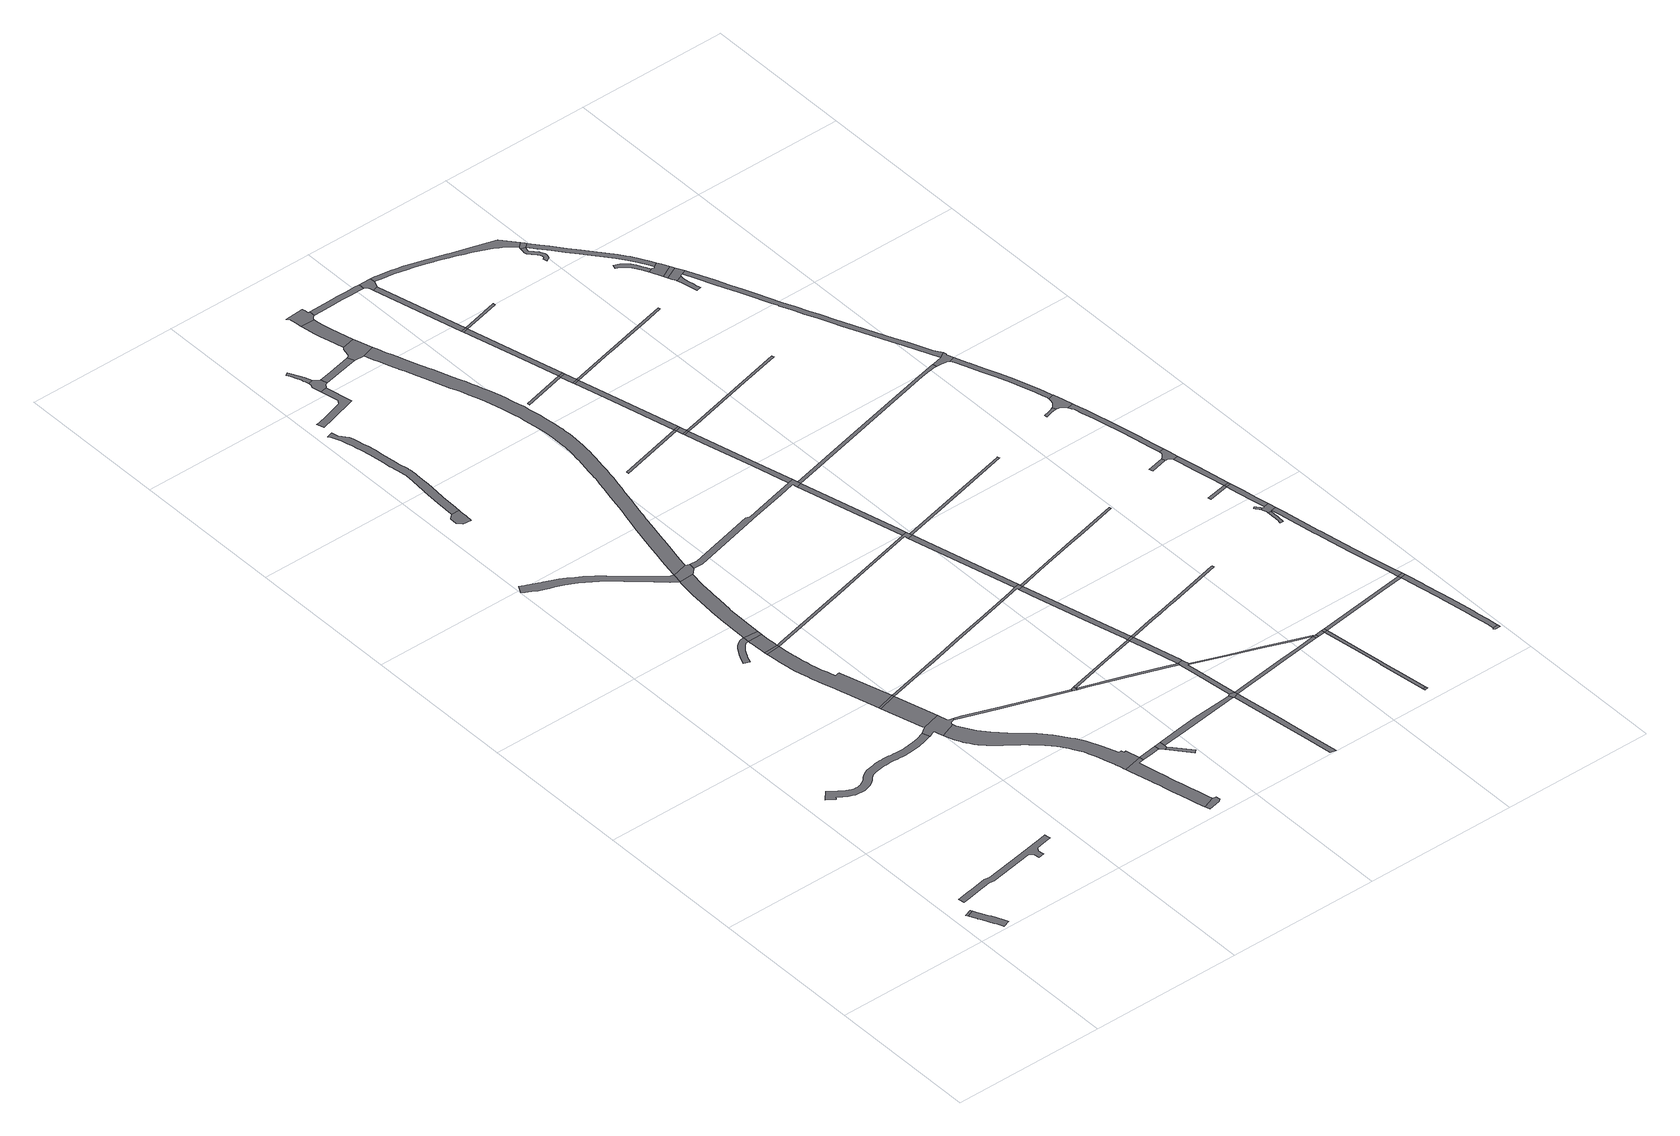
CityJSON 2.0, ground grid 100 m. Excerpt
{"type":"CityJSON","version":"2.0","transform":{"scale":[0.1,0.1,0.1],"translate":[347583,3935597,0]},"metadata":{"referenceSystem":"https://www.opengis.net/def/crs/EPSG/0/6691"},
"CityObjects":{
"road1":{"type":"Road","geometry":[{"type":"MultiSurface","lod":"1","boundaries":[[[0,1,2,3]]]}]},
"road2":{"type":"Road","attributes":{"RoadStructureAttribute.sectionType":"1"},"geometry":[{"type":"MultiSurface","lod":"1","boundaries":[[[4,5,6,7,8,9,10,11,12,13,14,15,16,3,2,17,18,19,20,21,22,23,24,25,26,27,28,29]]]}]},
"road3":{"type":"Road","geometry":[{"type":"MultiSurface","lod":"1","boundaries":[[[30,31,32,33,34,35,36,37,38,39,40,41,42,43,44,45,46,47,48,49,50,51,52,53]]]}]},
"road4":{"type":"Road","geometry":[{"type":"MultiSurface","lod":"1","boundaries":[[[54,55,56,57,58,59,60,61,62,63,64,65,66,67,68,69,70,71,72,73,74,75,76,77,78,79,80,81,82,83,84,85,86,87,88,89,90,91,92,93,94,95,96,97,98,99,100,101,102,103,104,105,106,107,108,109,110,111,112,113,114,115,116,117,118,119,120,121,122,123,124,125,126,127,128,129,130,131,132,133,134,135,136,137,138,139,140,141,142,143,144,145,146,147,148,149,150,151,152,153,154]]]}]},
"road5":{"type":"Road","attributes":{"RoadStructureAttribute.sectionType":"1"},"geometry":[{"type":"MultiSurface","lod":"1","boundaries":[[[155,156,157,158,159,160,161,162,163,164,165,166,167,168,169,170,171,172,173,174,175,176,177,178,179,180,181,182,183,184,185,186,187,188,189,190]]]}]},
"road6":{"type":"Road","geometry":[{"type":"MultiSurface","lod":"1","boundaries":[[[191,192,193,194,195,196,197,198,199,200,201,154,153,202,203,204,205,206,207,208]]]}]},
"road7":{"type":"Road","attributes":{"RoadStructureAttribute.sectionType":"1"},"geometry":[{"type":"MultiSurface","lod":"1","boundaries":[[[209,210,211,212,213,214,215,216,217,218,219,220,221,222,223,224,225,226,227,228,229,230,231,232,233,234,235,236,237,238,239,240,241,242,243,244,245,246,247,248,249,250,251,252,253]]]}]},
"road8":{"type":"Road","attributes":{"function":"3","RoadStructureAttribute.sectionType":"1"},"geometry":[{"type":"MultiSurface","lod":"1","boundaries":[[[254,200,199,255,256]]]}]},
"road9":{"type":"Road","geometry":[{"type":"MultiSurface","lod":"1","boundaries":[[[255,257,258,256]]]}]},
"road10":{"type":"Road","attributes":{"function":"3","RoadStructureAttribute.sectionType":"1"},"geometry":[{"type":"MultiSurface","lod":"1","boundaries":[[[259,260,261,262,263,264,265,266,267,268,269,270,271,272,273,274,275,276,258,257,277,278,279,280,281,282,283,284,285,286,287,288,289,290,291,292,293,294,295,296]]]}]},
"road11":{"type":"Road","geometry":[{"type":"MultiSurface","lod":"1","boundaries":[[[297,298,299,296,295,300]]]}]},
"road12":{"type":"Road","geometry":[{"type":"MultiSurface","lod":"1","boundaries":[[[301,302,303,304,305,306,307,308,309]]]}]},
"road13":{"type":"Road","attributes":{"function":"3","RoadStructureAttribute.sectionType":"1"},"geometry":[{"type":"MultiSurface","lod":"1","boundaries":[[[310,311,312,313,314,298,297,315,316,317,318,319,320]]]}]},
"road14":{"type":"Road","geometry":[{"type":"MultiSurface","lod":"1","boundaries":[[[319,321,155,190,320]]]}]},
"road15":{"type":"Road","attributes":{"function":"3","RoadStructureAttribute.sectionType":"1"},"geometry":[{"type":"MultiSurface","lod":"1","boundaries":[[[322,323,324,325,326,327,328,329,330,331,332,333,334,335,336,337,338,339,191,208,340,341,342,343,344,345,346,347,348,349,350,351,352,353,354,355,356,357,358,359,360,361,362,363,364,365,366,367,368,369,370,371,372,373,374,375,376,377,378,379,380,381,382,383,384,385,386,387,388]]]}]},
"road16":{"type":"Road","attributes":{"RoadStructureAttribute.sectionType":"1"},"geometry":[{"type":"MultiSurface","lod":"1","boundaries":[[[389,390,391,392,393,394,395,396,397,398,399,400,401,402,403,404,405,406,407,408,409,410,411,412,413,414,415,416,417,418,419,420,421,422,423,424,425,426,427,428,429,430,431,432,433,434,435,436,437,438,439,440,441,442,443,444,445,446,447,448,449,450,451,452,453,305,304]]]}]},
"road17":{"type":"Road","attributes":{"function":"3","RoadStructureAttribute.sectionType":"1"},"geometry":[{"type":"MultiSurface","lod":"1","boundaries":[[[454,455,456,457,458,459,460,461,462,463,464,465,466,467,468,469,470,155,321,471,472,473,474,475,476,477,478,479,480,481,482,483,484,485,486,487,488,252]]]}]},
"road18":{"type":"Road","geometry":[{"type":"MultiSurface","lod":"1","boundaries":[[[489,490,491,492,493,494]]]}]},
"road19":{"type":"Road","attributes":{"function":"3","RoadStructureAttribute.sectionType":"1"},"geometry":[{"type":"MultiSurface","lod":"1","boundaries":[[[495,496,497,498,499,500,501,502,503,504,505,506,507,491,490,508,509,510,511,512,513,514,515,516,517,518,519,322,388]]]}]},
"road20":{"type":"Road","geometry":[{"type":"MultiSurface","lod":"1","boundaries":[[[253,252,488,520,521,522,523]]]}]},
"road21":{"type":"Road","attributes":{"RoadStructureAttribute.sectionType":"1"},"geometry":[{"type":"MultiSurface","lod":"1","boundaries":[[[195,524,525,526,527,528,529,530,531,196]]]}]},
"road22":{"type":"Road","geometry":[{"type":"MultiSurface","lod":"1","boundaries":[[[532,322,519,533,534,535]]]}]},
"road23":{"type":"Road","attributes":{"RoadStructureAttribute.sectionType":"1"},"geometry":[{"type":"MultiSurface","lod":"1","boundaries":[[[536,537,538,539,540,541,542,543,544,545,546,547,548]]]}]},
"road24":{"type":"Road","geometry":[{"type":"MultiSurface","lod":"1","boundaries":[[[535,534,549,550,551,552,553]]]}]},
"road25":{"type":"Road","attributes":{"RoadStructureAttribute.sectionType":"1"},"geometry":[{"type":"MultiSurface","lod":"1","boundaries":[[[550,554,555,556,551]]]}]},
"road26":{"type":"Road","attributes":{"RoadStructureAttribute.sectionType":"1"},"geometry":[{"type":"MultiSurface","lod":"1","boundaries":[[[557,558,559,560,561,562,563,564,565,566,567,568,569]]]}]},
"road27":{"type":"Road","geometry":[{"type":"MultiSurface","lod":"1","boundaries":[[[568,570,571,539,538,572,573,574,569]]]}]},
"road28":{"type":"Road","geometry":[{"type":"MultiSurface","lod":"1","boundaries":[[[528,527,575,576,577]]]}]},
"road29":{"type":"Road","attributes":{"RoadStructureAttribute.sectionType":"1"},"geometry":[{"type":"MultiSurface","lod":"1","boundaries":[[[578,579,580,581,582,583,584,585,586,257,255,587,588,589,590,591,592,593,594]]]}]},
"road30":{"type":"Road","attributes":{"RoadStructureAttribute.sectionType":"1"},"geometry":[{"type":"MultiSurface","lod":"1","boundaries":[[[595,596,597,598,599,600,601,602,603,604,605,606,297,300]]]}]},
"road31":{"type":"Road","attributes":{"RoadStructureAttribute.sectionType":"1"},"geometry":[{"type":"MultiSurface","lod":"1","boundaries":[[[607,608,574,573,609,610,611]]]}]},
"road32":{"type":"Road","attributes":{"function":"3","RoadStructureAttribute.sectionType":"1"},"geometry":[{"type":"MultiSurface","lod":"1","boundaries":[[[612,613,614,615,616,617,618,619,620,621,622,623,624,625,626,627,628,629,630,631,632,633,634,635,636,637,638,639,640,641,642,643,644,645,646,647,648,649,650,651,652,653,654,655,656,657,658,659,660,661,662,663,664,665,666,667,668,669,670,671,672,673,674,675,676,677,678,679,253,523,680,681,682,683,684,685,686,687,688,689,690,691,692,693,694,695,696,697,698,699,700,701,702,703,704,705,706,707,708,709,710,711,712,713,714,715,716,717,718,719,720,721,722,723,724,725,726,727,728,729,730,731,732,733,734,735,736,737,738,739,740,741,742,743,744,745,746,747,748,749,750,751,752]]]}]},
"road33":{"type":"Road","attributes":{"RoadStructureAttribute.sectionType":"1"},"geometry":[{"type":"MultiSurface","lod":"1","boundaries":[[[753,754,755,553,552,756,757,758,759]]]}]},
"road34":{"type":"Road","attributes":{"RoadStructureAttribute.sectionType":"1"},"geometry":[{"type":"MultiSurface","lod":"1","boundaries":[[[760,761,762,763,764,765,766,767,768,769,522,521,770,771,772,773,774,775]]]}]},
"road35":{"type":"Road","attributes":{"RoadStructureAttribute.sectionType":"1"},"geometry":[{"type":"MultiSurface","lod":"1","boundaries":[[[575,776,777,778,779,780,781,782,576]]]}]},
"road36":{"type":"Road","attributes":{"RoadStructureAttribute.sectionType":"1"},"geometry":[{"type":"MultiSurface","lod":"1","boundaries":[[[783,577,576,784,785,786]]]}]},
"road37":{"type":"Road","geometry":[{"type":"MultiSurface","lod":"1","boundaries":[[[787,788,789,790,791,792,793,794,795,796,797,798,799,611,610,612,752]]]}]},
"road38":{"type":"Road","attributes":{"function":"3","RoadStructureAttribute.sectionType":"1"},"geometry":[{"type":"MultiSurface","lod":"1","boundaries":[[[790,800,801,802,803,804,805,806,807,808,809,810,811,812,813,791]]]}]},
"road39":{"type":"Road","geometry":[{"type":"MultiSurface","lod":"1","boundaries":[[[814,815,808,807,816,817,818,819,820,821,822,823,824,825,826]]]}]},
"road40":{"type":"Road","attributes":{"RoadStructureAttribute.sectionType":"1"},"geometry":[{"type":"MultiSurface","lod":"1","boundaries":[[[827,828,829,830,831,832,833,834,835,836,837,838]]]}]},
"road41":{"type":"Road","geometry":[{"type":"MultiSurface","lod":"1","boundaries":[[[839,759,758,827,838,840]]]}]},
"road42":{"type":"Road","attributes":{"RoadStructureAttribute.sectionType":"1"},"geometry":[{"type":"MultiSurface","lod":"1","boundaries":[[[841,842,843,844,845,846,843,847]]]}]},
"road43":{"type":"Road","geometry":[{"type":"MultiSurface","lod":"1","boundaries":[[[848,849,850,851,852,853,854,780,779,855,856,857,858,839,840]]]}]},
"road44":{"type":"Road","geometry":[{"type":"MultiSurface","lod":"1","boundaries":[[[854,859,860,861,785,862,863,780]]]}]},
"road45":{"type":"Road","geometry":[{"type":"MultiSurface","lod":"1","boundaries":[[[786,785,861,864]]]}]},
"road46":{"type":"Road","geometry":[{"type":"MultiSurface","lod":"1","boundaries":[[[864,865,866,594,593,867,868,869,786]]]}]},
"road47":{"type":"Road","attributes":{"RoadStructureAttribute.sectionType":"1"},"geometry":[{"type":"MultiSurface","lod":"1","boundaries":[[[870,871,872,873,874,875,872,876]]]}]},
"road48":{"type":"Road","attributes":{"RoadStructureAttribute.sectionType":"1"},"geometry":[{"type":"MultiSurface","lod":"1","boundaries":[[[877,878,879,880,881,882,883,822,821,884,885,886,887,888,889,890,891,892]]]}]},
"road49":{"type":"Road","geometry":[{"type":"MultiSurface","lod":"1","boundaries":[[[579,600,599,580]]]}]},
"road50":{"type":"Road","geometry":[{"type":"MultiSurface","lod":"1","boundaries":[[[893,603,602,894,760,775]]]}]},
"road51":{"type":"Road","geometry":[{"type":"MultiSurface","lod":"1","boundaries":[[[895,896,897,898,899,900,763,762]]]}]},
"road52":{"type":"Road","geometry":[{"type":"MultiSurface","lod":"1","boundaries":[[[898,897,841,847]]]}]},
"road53":{"type":"Road","geometry":[{"type":"MultiSurface","lod":"1","boundaries":[[[844,843,842,901]]]}]},
"road54":{"type":"Road","attributes":{"RoadStructureAttribute.sectionType":"1"},"geometry":[{"type":"MultiSurface","lod":"1","boundaries":[[[902,844,901,903,904,905]]]}]},
"road55":{"type":"Road","geometry":[{"type":"MultiSurface","lod":"1","boundaries":[[[904,874,873,905]]]}]},
"road56":{"type":"Road","geometry":[{"type":"MultiSurface","lod":"1","boundaries":[[[876,872,875,906]]]}]},
"road57":{"type":"Road","attributes":{"RoadStructureAttribute.sectionType":"1"},"geometry":[{"type":"MultiSurface","lod":"1","boundaries":[[[907,908,909,910,876,906]]]}]},
"road58":{"type":"Road","geometry":[{"type":"MultiSurface","lod":"1","boundaries":[[[911,909,908,912]]]}]},
"road59":{"type":"Road","attributes":{"RoadStructureAttribute.sectionType":"1"},"geometry":[{"type":"MultiSurface","lod":"1","boundaries":[[[911,912,913,914]]]}]},
"road60":{"type":"Road","attributes":{"RoadStructureAttribute.sectionType":"1"},"geometry":[{"type":"MultiSurface","lod":"1","boundaries":[[[915,916,917,918,919,920,921,922,923,840,838]]]}]},
"road61":{"type":"Road","geometry":[{"type":"MultiSurface","lod":"1","boundaries":[[[924,892,891,925,926,914,913,927,928]]]}]},
"road62":{"type":"Road","attributes":{"RoadStructureAttribute.sectionType":"1"},"geometry":[{"type":"MultiSurface","lod":"1","boundaries":[[[929,930,931,853,852,932,933,934,919]]]}]},
"road63":{"type":"Road","attributes":{"RoadStructureAttribute.sectionType":"1"},"geometry":[{"type":"MultiSurface","lod":"1","boundaries":[[[935,936,937,912,908]]]}]},
"road64":{"type":"Road","attributes":{"RoadStructureAttribute.sectionType":"1"},"geometry":[{"type":"MultiSurface","lod":"1","boundaries":[[[861,938,939,940,941,942,943,944,945,946,947,948,949,864]]]}]},
"road65":{"type":"Road","attributes":{"RoadStructureAttribute.sectionType":"1"},"geometry":[{"type":"MultiSurface","lod":"1","boundaries":[[[950,951,952,953,954,955,956,578,594]]]}]},
"road66":{"type":"Road","attributes":{"RoadStructureAttribute.sectionType":"1"},"geometry":[{"type":"MultiSurface","lod":"1","boundaries":[[[600,957,958,959,960,961,962,963,601]]]}]},
"road67":{"type":"Road","geometry":[{"type":"MultiSurface","lod":"1","boundaries":[[[964,965,966,967]]]}]},
"road68":{"type":"Road","attributes":{"RoadStructureAttribute.sectionType":"1"},"geometry":[{"type":"MultiSurface","lod":"1","boundaries":[[[968,969,970,971,972,973,841,897]]]}]},
"road69":{"type":"Road","geometry":[{"type":"MultiSurface","lod":"1","boundaries":[[[918,974,975,929,919]]]}]},
"road70":{"type":"Road","attributes":{"RoadStructureAttribute.sectionType":"1"},"geometry":[{"type":"MultiSurface","lod":"1","boundaries":[[[976,977,978,979,980,965,964,981,982,983,984,985]]]}]},
"road71":{"type":"Road","attributes":{"RoadStructureAttribute.sectionType":"1"},"geometry":[{"type":"MultiSurface","lod":"1","boundaries":[[[986,987,988,989,990,991,992,993,874,904]]]}]},
"road72":{"type":"Road","attributes":{"RoadStructureAttribute.sectionType":"1"},"geometry":[{"type":"MultiSurface","lod":"1","boundaries":[[[974,976,994,975]]]}]},
"road73":{"type":"Road","geometry":[{"type":"MultiSurface","lod":"1","boundaries":[[[994,976,985,995]]]}]},
"road74":{"type":"Road","attributes":{"RoadStructureAttribute.sectionType":"1"},"geometry":[{"type":"MultiSurface","lod":"1","boundaries":[[[927,996,997,998,999,1000,1001,1002,1003,1004,1005,1006,1007,1008,1009,1010,1011,1012,1013,1014,1015,1016,1017,1018,1019,1020,1021,1022,1023,1024,1025,1026,1027,1028,1029,1030,1031,1032,1033,1034,1035,1036,1037,928]]]}]},
"road75":{"type":"Road","attributes":{"RoadStructureAttribute.sectionType":"1"},"geometry":[{"type":"MultiSurface","lod":"1","boundaries":[[[1038,1039,1040,1041,1042,1043,1044,1045,1046,1047,1048,761,760]]]}]},
"road76":{"type":"Road","attributes":{"RoadStructureAttribute.sectionType":"1"},"geometry":[{"type":"MultiSurface","lod":"1","boundaries":[[[1049,1050,1051,1052,1053,1054,995,985]]]}]},
"road77":{"type":"Road","attributes":{"RoadStructureAttribute.sectionType":"1"},"geometry":[{"type":"MultiSurface","lod":"1","boundaries":[[[1055,1056,1057,1058,1059,1060,1061,1062,1063,1064,1065,1066,1067,1068,1069,1070,1071,1072,1073,1074,1075,1076,1077,1078,1079,1080,1081,1082,1083,1084,1085,1086,1087,1088,1089,1090,1091,1092,1093,1094,1095,1096,1097,1098,1099,1100,1101,1102,1103,1104,1105,1106,1107,1108]]]}]},
"road78":{"type":"Road","geometry":[{"type":"MultiSurface","lod":"1","boundaries":[[[1107,1109,1110,1020,1019,1111,1108]]]}]},
"road79":{"type":"Road","attributes":{"RoadStructureAttribute.sectionType":"1"},"geometry":[{"type":"MultiSurface","lod":"1","boundaries":[[[1112,1113,1114,1115,1116,1117,1118,1119,1120,1121,1122,1123,1124,1109,1107,1125,1126,1127,1128,1129,1130,1131,1132,1133,1134,1135,1136,1137]]]}]},
"road80":{"type":"Road","attributes":{"RoadStructureAttribute.sectionType":"1"},"geometry":[{"type":"MultiSurface","lod":"1","boundaries":[[[1138,1139,1140,1141,1142,1143,1144,1145,1146,1147,1148,1149,1150,1151,1152,1153,1154,1155,1156,1157,1158,1159,1160,1161]]]}]},
"road81":{"type":"Road","geometry":[{"type":"MultiSurface","lod":"1","boundaries":[[[1162,1163,1164,1165,1166]]]}]},
"road82":{"type":"Road","attributes":{"RoadStructureAttribute.sectionType":"1"},"geometry":[{"type":"MultiSurface","lod":"1","boundaries":[[[1051,1167,1168,1169,1170,1171,1172,1173,1174,1175,1176,1165,1164,1177,1178,1179,1180,1181,1182,1183,1184,1185,1186,1187,1188,1189]]]}]},
"road83":{"type":"Road","attributes":{"RoadStructureAttribute.sectionType":"1"},"geometry":[{"type":"MultiSurface","lod":"1","boundaries":[[[1190,1191,1192,1193,1194,1195,1196,1197,1198,1199,1200,1201,1202,1203,1204,1205,1206,1207]]]}]},
"road84":{"type":"Road","geometry":[{"type":"MultiSurface","lod":"1","boundaries":[[[1136,1208,1209,1210,1211,1212,1213,1214,1138,1161,1215,1216,1217,1218,1219,1137]]]}]},
"road85":{"type":"Road","attributes":{"RoadStructureAttribute.sectionType":"1"},"geometry":[{"type":"MultiSurface","lod":"1","boundaries":[[[1220,1218,1217,1221,1222]]]}]},
"road86":{"type":"Road","geometry":[{"type":"MultiSurface","lod":"1","boundaries":[[[1223,1224,1225,1226,1227,1228,1222,1221,1229,1230,1190,1207]]]}]},
"road87":{"type":"Road","geometry":[{"type":"MultiSurface","lod":"1","boundaries":[[[1231,1052,1051,1189]]]}]},
"road88":{"type":"Road","attributes":{"RoadStructureAttribute.sectionType":"1"},"geometry":[{"type":"MultiSurface","lod":"1","boundaries":[[[1232,1233,1234,1235,1236,1237,1238,1239,1240,1241,1242,1243,1244,1245,1246,1247,1248,1249,1250,1251,1252,1253,1254,1255,1256,1257]]]}]},
"road89":{"type":"Road","attributes":{"RoadStructureAttribute.sectionType":"1"},"geometry":[{"type":"MultiSurface","lod":"1","boundaries":[[[1258,1259,1260,1261,1262,1263,1264,1265,1052,1231,1266,1267,1268,1269,1270,1271,1272,1273,1274,1275]]]}]},
"road90":{"type":"Road","attributes":{"RoadStructureAttribute.sectionType":"1"},"geometry":[{"type":"MultiSurface","lod":"1","boundaries":[[[1276,1277,1278,1279,1280,1281,1282,1283,1284,1285,1278,1286]]]}]},
"road91":{"type":"Road","attributes":{"RoadStructureAttribute.sectionType":"1"},"geometry":[{"type":"MultiSurface","lod":"1","boundaries":[[[1287,1288,1289,1290,1291,1292,1293,1294,1295,1296]]]}]},
"road92":{"type":"Road","attributes":{"RoadStructureAttribute.sectionType":"1"},"geometry":[{"type":"MultiSurface","lod":"1","boundaries":[[[1297,1298,1299,1300]]]}]},
"road93":{"type":"Road","geometry":[{"type":"MultiSurface","lod":"1","boundaries":[[[1274,1301,1282,1281,1302,1303,1304,1305,1296,1295,1306,1307,1308,1309,1257,1256,1310,1275]]]}]},
"road94":{"type":"Road","attributes":{"RoadStructureAttribute.sectionType":"1"},"geometry":[{"type":"MultiSurface","lod":"1","boundaries":[[[1227,1311,1312,1313,1314,1315,1316,1317,1318,1319,1320,1321,1322,1323,1324,1325,1326,1327,1328,1329,1330,1331,1332,1333,1334,1335,1336,1337,1338,1339,1340,1341,1342,1343,1344,1345,1346,1347,1348,1349,1350,1228]]]}]},
"road95":{"type":"Road","attributes":{"RoadStructureAttribute.sectionType":"1"},"geometry":[{"type":"MultiSurface","lod":"1","boundaries":[[[1351,1352,1353,1354,1355,1356,1357,1358,1359,1360,1361,1362,1363,1364,1365]]]}]},
"road96":{"type":"Road","geometry":[{"type":"MultiSurface","lod":"1","boundaries":[[[1286,1278,1285,1366]]]}]},
"road97":{"type":"Road","attributes":{"RoadStructureAttribute.sectionType":"1"},"geometry":[{"type":"MultiSurface","lod":"1","boundaries":[[[1367,1368,1369,1370,1371,1372,1373,1374,1286,1366]]]}]},
"road98":{"type":"Road","geometry":[{"type":"MultiSurface","lod":"1","boundaries":[[[1375,1376,1377,1378,1371,1370,1379,1380,1381,1382,1383,1384,1297,1300]]]}]},
"road99":{"type":"Road","geometry":[{"type":"MultiSurface","lod":"1","boundaries":[[[1385,1386,1387,1388,1389,1390,1331,1330,1391,1392,1045,1044,1393,1394,1395,1396]]]}]},
"road100":{"type":"Road","attributes":{"RoadStructureAttribute.sectionType":"1"},"geometry":[{"type":"MultiSurface","lod":"1","boundaries":[[[1397,1398,1399,1400,1401,1402,1403,1404,1405,1381,1380,1406,1407,1408,1409,1410,1411,1412,1413]]]}]},
"road101":{"type":"Road","geometry":[{"type":"MultiSurface","lod":"1","boundaries":[[[1414,1415,1416,1417,1418,1419,1420,1421,1422,1365,1364,1423,1424,1425,1426,1397,1413]]]}]},
"road102":{"type":"Road","attributes":{"RoadStructureAttribute.sectionType":"1"},"geometry":[{"type":"MultiSurface","lod":"1","boundaries":[[[1427,1428,1429,1430,1431,1432,1433,1434,1435,1436,1416,1415,1437,1438,1439,1440,1441,1442,1443,1444,1445,1385,1396]]]}]}
},
"vertices":[
[130,248,0],[82,232,0],[88,218,0],[134,236,0],
[230,37,0],[227,45,0],[219,63,0],[211,80,0],[203,97,0],[194,116,0],[185,135,0],[176,153,0],[167,172,0],[156,192,0],[146,211,0],[141,221,0],[137,230,0],[91,210,0],[101,189,0],[112,169,0],[113,166,0],[122,149,0],[131,131,0],[140,112,0],[149,94,0],[158,76,0],[166,59,0],[173,43,0],[180,26,0],[183,19,0],
[147,322,0],[199,332,0],[307,353,0],[326,356,0],[364,364,0],[395,357,0],[688,410,0],[712,394,0],[719,353,0],[758,361,0],[752,399,0],[769,424,0],[843,438,0],[860,441,0],[877,444,0],[874,459,0],[870,483,0],[837,477,0],[648,443,0],[396,398,0],[364,405,0],[271,386,0],[222,377,0],[140,361,0],
[919,1601,0],[867,1584,0],[830,1576,0],[792,1570,0],[790,1569,0],[776,1568,0],[761,1567,0],[747,1566,0],[733,1566,0],[719,1566,0],[704,1567,0],[697,1567,0],[689,1568,0],[670,1569,0],[654,1570,0],[651,1570,0],[630,1571,0],[622,1572,0],[609,1572,0],[599,1571,0],[589,1571,0],[571,1570,0],[551,1568,0],[533,1565,0],[516,1562,0],[515,1562,0],[499,1559,0],[479,1554,0],[456,1545,0],[451,1541,0],[434,1529,0],[418,1514,0],[408,1503,0],[399,1496,0],[390,1490,0],[379,1485,0],[369,1480,0],[360,1477,0],[351,1476,0],[341,1475,0],[330,1475,0],[320,1476,0],[305,1479,0],[290,1485,0],[275,1492,0],[260,1500,0],[253,1505,0],[246,1511,0],[237,1518,0],[228,1525,0],[214,1537,0],[200,1548,0],[186,1560,0],[184,1562,0],[132,1506,0],[182,1471,0],[194,1488,0],[206,1479,0],[215,1471,0],[224,1464,0],[234,1458,0],[252,1447,0],[272,1438,0],[292,1431,0],[312,1427,0],[327,1425,0],[342,1425,0],[357,1426,0],[371,1429,0],[386,1433,0],[400,1439,0],[414,1447,0],[428,1455,0],[441,1466,0],[454,1479,0],[466,1491,0],[480,1501,0],[494,1506,0],[509,1510,0],[525,1513,0],[541,1516,0],[558,1518,0],[575,1520,0],[592,1521,0],[609,1522,0],[628,1521,0],[634,1521,0],[648,1520,0],[667,1519,0],[686,1518,0],[702,1517,0],[717,1516,0],[718,1516,0],[724,1516,0],[755,1517,0],[800,1522,0],[839,1528,0],[886,1538,0],[934,1553,0],[938,1555,0],[921,1602,0],
[698,2879,0],[691,2879,0],[687,2879,0],[678,2878,0],[663,2873,0],[650,2865,0],[639,2856,0],[628,2847,0],[619,2837,0],[615,2833,0],[604,2817,0],[594,2800,0],[585,2785,0],[576,2767,0],[571,2755,0],[568,2748,0],[560,2730,0],[552,2712,0],[589,2696,0],[597,2714,0],[604,2732,0],[612,2749,0],[621,2766,0],[629,2780,0],[637,2795,0],[639,2797,0],[646,2807,0],[649,2811,0],[656,2818,0],[664,2825,0],[673,2832,0],[680,2836,0],[687,2839,0],[688,2839,0],[692,2839,0],[697,2839,0],
[1099,1552,0],[1100,1565,0],[1105,1570,0],[1114,1573,0],[1130,1577,0],[1137,1591,0],[1119,1596,0],[1104,1603,0],[1087,1667,0],[964,1633,0],[937,1614,0],[950,1560,0],[962,1565,0],[973,1571,0],[979,1575,0],[983,1563,0],[990,1537,0],[998,1511,0],
[745,3552,0],[726,3558,0],[713,3570,0],[463,3787,0],[446,3800,0],[430,3813,0],[413,3826,0],[396,3839,0],[359,3865,0],[322,3890,0],[284,3913,0],[244,3935,0],[217,3948,0],[188,3960,0],[159,3971,0],[141,3979,0],[131,3983,0],[74,4011,0],[65,4015,0],[47,4025,0],[30,4033,0],[4,3982,0],[24,3970,0],[57,3951,0],[89,3932,0],[123,3916,0],[151,3905,0],[179,3897,0],[207,3888,0],[234,3877,0],[252,3869,0],[269,3860,0],[285,3851,0],[302,3841,0],[335,3820,0],[368,3798,0],[401,3775,0],[434,3753,0],[508,3686,0],[631,3575,0],[683,3530,0],[699,3515,0],[721,3498,0],[741,3481,0],[754,3548,0],
[960,1644,0],[1009,1948,0],[885,1913,0],
[1005,1963,0],[881,1928,0],
[707,2659,0],[710,2628,0],[713,2597,0],[714,2591,0],[717,2566,0],[722,2534,0],[727,2503,0],[732,2471,0],[739,2439,0],[747,2402,0],[748,2401,0],[758,2363,0],[768,2326,0],[778,2289,0],[790,2248,0],[802,2208,0],[814,2167,0],[823,2135,0],[910,2297,0],[907,2305,0],[900,2303,0],[875,2296,0],[870,2315,0],[867,2325,0],[860,2352,0],[849,2388,0],[840,2424,0],[832,2459,0],[826,2489,0],[821,2519,0],[816,2549,0],[812,2575,0],[812,2579,0],[808,2608,0],[805,2637,0],[802,2667,0],[800,2695,0],[705,2687,0],
[799,2710,0],[704,2704,0],[705,2690,0],[802,2696,0],
[200,4644,0],[203,4691,0],[204,4737,0],[205,4752,0],[150,4753,0],[120,4726,0],[119,4676,0],[145,4646,0],[200,4643,0],
[699,2833,0],[699,2824,0],[699,2797,0],[701,2761,0],[702,2725,0],[797,2731,0],[796,2765,0],[794,2800,0],[794,2834,0],[794,2839,0],[698,2839,0],
[793,2874,0],
[1709,661,0],[1709,664,0],[1688,753,0],[1675,750,0],[1669,773,0],[1652,768,0],[1612,878,0],[1574,965,0],[1542,1018,0],[1535,1028,0],[1466,1123,0],[1407,1189,0],[1317,1266,0],[1250,1332,0],[1242,1342,0],[1219,1367,0],[1167,1430,0],[1107,1532,0],[1005,1489,0],[1013,1466,0],[1018,1451,0],[1022,1442,0],[1033,1419,0],[1042,1400,0],[1043,1399,0],[1045,1396,0],[1055,1380,0],[1067,1361,0],[1080,1343,0],[1095,1325,0],[1102,1317,0],[1111,1307,0],[1127,1291,0],[1144,1274,0],[1154,1266,0],[1156,1264,0],[1168,1254,0],[1193,1236,0],[1198,1232,0],[1216,1219,0],[1237,1203,0],[1256,1188,0],[1275,1173,0],[1294,1158,0],[1312,1142,0],[1336,1121,0],[1359,1099,0],[1377,1081,0],[1381,1077,0],[1401,1055,0],[1422,1029,0],[1434,1013,0],[1442,1002,0],[1461,974,0],[1478,945,0],[1491,921,0],[1503,896,0],[1514,869,0],[1524,843,0],[1536,808,0],[1547,772,0],[1557,735,0],[1566,703,0],[1567,697,0],[1576,665,0],[1582,640,0],[1584,631,0],
[206,4783,0],[210,4880,0],[211,4896,0],[216,4963,0],[218,4992,0],[219,5007,0],[221,5061,0],[221,5069,0],[224,5143,0],[225,5155,0],[225,5159,0],[225,5168,0],[225,5177,0],[225,5187,0],[223,5197,0],[222,5207,0],[220,5216,0],[219,5224,0],[215,5243,0],[212,5262,0],[208,5281,0],[206,5299,0],[199,5351,0],[193,5403,0],[186,5457,0],[176,5510,0],[170,5543,0],[163,5576,0],[155,5610,0],[147,5636,0],[107,5685,0],[96,5726,0],[59,5716,0],[70,5698,0],[78,5681,0],[85,5664,0],[88,5656,0],[91,5646,0],[97,5629,0],[106,5597,0],[114,5565,0],[121,5533,0],[127,5501,0],[136,5449,0],[143,5397,0],[146,5371,0],[150,5344,0],[156,5292,0],[159,5273,0],[163,5254,0],[166,5235,0],[169,5215,0],[171,5207,0],[173,5198,0],[174,5190,0],[175,5183,0],[175,5176,0],[175,5169,0],[175,5161,0],[174,5153,0],[164,5016,0],[164,5012,0],[163,4999,0],[156,4880,0],[150,4756,0],
[740,3475,0],[733,3432,0],[728,3391,0],[724,3351,0],[720,3312,0],[717,3273,0],[717,3271,0],[713,3225,0],[710,3178,0],[706,3130,0],[706,3120,0],[704,3080,0],[702,3039,0],[701,2998,0],[700,2957,0],[699,2916,0],[699,2893,0],[794,2896,0],[794,2914,0],[795,2954,0],[796,2995,0],[797,3036,0],[799,3076,0],[800,3116,0],[801,3124,0],[804,3171,0],[808,3218,0],[811,3262,0],[811,3265,0],[815,3304,0],[818,3342,0],[822,3380,0],[827,3418,0],[834,3459,0],[839,3486,0],
[1815,122,0],[1791,127,0],[1711,95,0],[1719,63,0],[1801,83,0],[1819,98,0],
[1590,605,0],[1624,468,0],[1625,462,0],[1627,453,0],[1632,432,0],[1637,407,0],[1647,359,0],[1658,312,0],[1671,258,0],[1672,254,0],[1684,203,0],[1691,174,0],[1697,149,0],[1780,170,0],[1767,224,0],[1754,277,0],[1747,304,0],[1741,331,0],[1730,378,0],[1720,425,0],[1719,431,0],[1710,472,0],[1708,480,0],[1677,626,0],[1713,632,0],
[846,3494,0],[877,3525,0],[880,3564,0],[856,3572,0],
[1179,1562,0],[1400,1485,0],[1797,1347,0],[1798,1346,0],[1803,1361,0],[1794,1364,0],[1413,1497,0],[1184,1577,0],
[1715,662,0],[1788,642,0],[1840,650,0],[1836,680,0],
[182,5815,0],[364,5869,0],[328,6048,0],[284,6039,0],[308,5921,0],[292,5895,0],[166,5857,0],[106,5840,0],[101,5839,0],[95,5839,0],[90,5839,0],[84,5838,0],[98,5790,0],
[1864,621,0],[1865,620,0],[1884,636,0],[1887,652,0],[1882,686,0],
[1972,492,0],[1991,508,0],[1906,610,0],
[293,6197,0],[283,6216,0],[247,6287,0],[228,6276,0],[240,6251,0],[245,6241,0],[254,6220,0],[266,6189,0],[271,6172,0],[271,6169,0],[275,6155,0],[278,6138,0],[312,6148,0],
[282,6121,0],[272,6100,0],[345,6073,0],[360,6076,0],[350,6120,0],
[1824,1337,0],[1829,1352,0],[1826,1366,0],
[2172,2239,0],[2169,2251,0],[2135,2242,0],[2088,2230,0],[1815,2163,0],[1597,2109,0],[1490,2082,0],[1310,2038,0],[1228,2018,0],[1328,2027,0],[1337,2029,0],[1602,2095,0],[1828,2151,0],[2098,2217,0],[2139,2228,0],[2142,2216,0],[2176,2224,0],
[828,2702,0],[1400,2842,0],[1586,2888,0],[1954,2979,0],[1959,2955,0],[1994,2964,0],[1990,2978,0],[1984,3001,0],[1950,2993,0],[1576,2901,0],[1397,2857,0],[828,2717,0],
[582,6170,0],[410,6133,0],[462,6098,0],[604,6128,0],[587,6172,0],
[668,6124,0],[678,6094,0],[688,6064,0],[699,6034,0],[710,6004,0],[721,5972,0],[733,5941,0],[743,5913,0],[744,5910,0],[756,5878,0],[770,5838,0],[784,5797,0],[799,5757,0],[813,5716,0],[828,5676,0],[843,5637,0],[857,5598,0],[872,5558,0],[884,5524,0],[896,5489,0],[908,5455,0],[919,5421,0],[930,5384,0],[940,5348,0],[950,5311,0],[959,5274,0],[968,5234,0],[976,5194,0],[984,5154,0],[990,5114,0],[996,5080,0],[1000,5046,0],[1004,5012,0],[1008,4977,0],[1010,4952,0],[1011,4926,0],[1012,4912,0],[1013,4901,0],[1013,4876,0],[1012,4821,0],[1011,4789,0],[1007,4731,0],[997,4669,0],[996,4659,0],[991,4628,0],[984,4588,0],[977,4548,0],[970,4509,0],[968,4499,0],[963,4470,0],[953,4426,0],[944,4382,0],[933,4338,0],[923,4295,0],[909,4231,0],[894,4168,0],[878,4105,0],[867,4057,0],[863,4042,0],[855,4006,0],[812,3828,0],[812,3823,0],[808,3806,0],[797,3755,0],[786,3705,0],[775,3654,0],[765,3603,0],[757,3561,0],[858,3585,0],[868,3635,0],[879,3685,0],[890,3735,0],[901,3786,0],[917,3862,0],[933,3938,0],[948,4005,0],[950,4014,0],[951,4021,0],[961,4061,0],[966,4084,0],[981,4147,0],[996,4211,0],[1011,4274,0],[1015,4294,0],[1021,4318,0],[1031,4359,0],[1044,4419,0],[1047,4435,0],[1051,4452,0],[1059,4492,0],[1066,4533,0],[1073,4573,0],[1080,4613,0],[1085,4645,0],[1090,4677,0],[1095,4711,0],[1099,4746,0],[1101,4779,0],[1103,4811,0],[1104,4844,0],[1103,4877,0],[1103,4905,0],[1102,4924,0],[1101,4932,0],[1099,4959,0],[1097,4985,0],[1094,5021,0],[1089,5057,0],[1085,5093,0],[1079,5128,0],[1072,5170,0],[1065,5212,0],[1056,5253,0],[1046,5295,0],[1037,5333,0],[1027,5371,0],[1016,5409,0],[1005,5447,0],[993,5483,0],[981,5519,0],[969,5554,0],[956,5589,0],[942,5629,0],[927,5668,0],[912,5708,0],[898,5747,0],[884,5787,0],[869,5827,0],[868,5831,0],[855,5868,0],[846,5892,0],[840,5909,0],[829,5940,0],[817,5972,0],[806,6003,0],[795,6034,0],[784,6064,0],[773,6094,0],[771,6101,0],[763,6123,0],[754,6152,0],
[2388,747,0],[2165,727,0],[2037,709,0],[2055,674,0],[2336,710,0],[2446,725,0],[2436,752,0],
[1810,3706,0],[1806,3726,0],[1797,3761,0],[1763,3753,0],[1652,3725,0],[1411,3666,0],[1405,3665,0],[1383,3675,0],[934,3561,0],[889,3564,0],[938,3520,0],[1402,3638,0],[1407,3639,0],[1663,3702,0],[1769,3728,0],[1776,3698,0],
[1886,1316,0],[2082,1248,0],[2364,1150,0],[2402,1136,0],[2404,1152,0],[2339,1174,0],[2096,1259,0],
[2079,1429,0],[2091,1417,0],[2325,1474,0],[2321,1489,0],
[742,6190,0],[730,6227,0],[720,6264,0],[717,6274,0],[630,6253,0],[626,6250,0],[623,6247,0],[620,6244,0],[617,6241,0],[609,6193,0],[609,6192,0],[599,6177,0],[596,6175,0],
[704,6326,0],[691,6376,0],[680,6425,0],[670,6473,0],[663,6514,0],[661,6532,0],[661,6538,0],[660,6544,0],[568,6546,0],[574,6501,0],[581,6457,0],[592,6406,0],[604,6355,0],[617,6304,0],
[558,6634,0],[563,6590,0],[661,6550,0],[662,6556,0],[665,6560,0],[669,6564,0],[674,6568,0],[684,6572,0],[683,6613,0],[674,6613,0],[671,6641,0],[669,6658,0],[544,6647,0],
[2453,719,0],[2476,552,0],[2494,422,0],[2508,320,0],[2523,209,0],[2551,12,0],[2587,3,0],[2558,211,0],[2540,343,0],[2530,421,0],[2502,622,0],[2486,734,0],
[2450,765,0],[2481,756,0],
[1622,4469,0],[1612,4511,0],[1578,4503,0],[1574,4518,0],[1134,4407,0],[1133,4391,0],[1588,4461,0],
[2474,810,0],[2458,940,0],[2441,1073,0],[2437,1106,0],[2443,1103,0],[2447,1113,0],[2438,1158,0],[2406,1108,0],[2407,1102,0],[2427,947,0],[2447,790,0],
[2436,1167,0],[2401,1312,0],[2359,1483,0],[2364,1315,0],[2402,1160,0],
[2355,1497,0],
[2295,1739,0],[2215,2063,0],[2162,2133,0],[2249,1780,0],[2317,1507,0],
[1097,5219,0],[1099,5205,0],[1387,5276,0],[1407,5197,0],[1441,5205,0],[1421,5285,0],[1384,5291,0],
[1017,6617,0],[953,6617,0],[889,6618,0],[825,6617,0],[792,6617,0],[759,6615,0],[726,6615,0],[741,6575,0],[760,6576,0],[793,6576,0],[826,6577,0],[889,6578,0],[953,6577,0],[1017,6577,0],[1049,6577,0],[1049,6617,0],
[1897,3208,0],[1972,3050,0],
[1739,3995,0],[1647,4368,0],[1626,4455,0],[1592,4446,0],[1622,4324,0],[1703,3996,0],
[1608,4526,0],
[1461,4975,0],[1496,4980,0],[1444,5191,0],[1410,5182,0],
[1418,5299,0],
[1368,5502,0],[1262,5931,0],[1228,5923,0],[1325,5530,0],
[1224,5938,0],[1258,5946,0],
[1113,6536,0],[1079,6527,0],
[2547,743,0],[2735,769,0],[2866,787,0],[3133,824,0],[3130,846,0],[3005,828,0],[2864,809,0],[2717,788,0],[2556,766,0],
[1081,6617,0],[1070,6563,0],[1076,6540,0],[1131,6585,0],[1128,6616,0],
[3134,855,0],[2846,963,0],[2672,1028,0],[2667,1019,0],[2847,952,0],[3002,894,0],
[1367,5958,0],[1516,5996,0],[1512,6011,0],
[2366,1485,0],[2536,1527,0],[2611,1545,0],[2678,1562,0],[2749,1579,0],[3100,1667,0],[3097,1681,0],[3090,1679,0],[2746,1594,0],[2671,1576,0],[2601,1558,0],[2522,1539,0],
[2344,2266,0],[2597,2328,0],[2741,2363,0],[2991,2424,0],[2987,2439,0],[2594,2342,0],[2338,2279,0],
[2011,2968,0],[2445,3075,0],[2800,3162,0],[2796,3177,0],[2792,3176,0],[2442,3090,0],[2004,2982,0],
[3324,105,0],[3304,102,0],[3306,87,0],[3326,90,0],
[1708,4475,0],[2139,4580,0],[2408,4645,0],[2404,4660,0],[2136,4594,0],[1718,4493,0],
[3154,827,0],[3151,848,0],
[3203,833,0],[3232,622,0],[3258,433,0],[3261,412,0],[3282,258,0],[3302,259,0],[3281,412,0],[3280,423,0],[3252,623,0],[3223,836,0],
[1732,5262,0],[1744,5265,0],[2022,5333,0],[2050,5340,0],[2196,5377,0],[2192,5391,0],[2050,5356,0],[1715,5273,0],
[3200,855,0],
[3220,858,0],
[1178,6577,0],[1217,6571,0],[1256,6564,0],[1295,6557,0],[1336,6547,0],[1378,6537,0],[1420,6526,0],[1461,6514,0],[1496,6504,0],[1502,6502,0],[1543,6488,0],[1583,6474,0],[1624,6460,0],[1667,6444,0],[1697,6432,0],[1709,6428,0],[1752,6411,0],[1793,6392,0],[1823,6377,0],[1854,6361,0],[1883,6344,0],[1911,6324,0],[1929,6308,0],[1942,6296,0],[1972,6321,0],[1891,6420,0],[1714,6474,0],[1603,6504,0],[1595,6507,0],[1554,6521,0],[1513,6535,0],[1471,6548,0],[1429,6560,0],[1387,6571,0],[1344,6581,0],[1302,6591,0],[1262,6599,0],[1223,6605,0],[1184,6612,0],[1166,6615,0],[1162,6615,0],[1150,6616,0],
[2292,3825,0],[2931,3981,0],[2970,3989,0],[2991,3993,0],[3000,3995,0],[3025,3999,0],[3048,4001,0],[3043,4027,0],[2985,4015,0],[2851,3982,0],[2288,3844,0],
[3329,851,0],[3687,900,0],[3835,921,0],[3831,943,0],[3691,923,0],[3306,870,0],
[1937,6265,0],[1934,6251,0],[1932,6244,0],[1932,6234,0],[1936,6224,0],[1936,6223,0],[1943,6215,0],[1949,6208,0],[1954,6202,0],[1961,6195,0],[1967,6189,0],[1973,6182,0],[1978,6176,0],[1983,6169,0],[1987,6161,0],[1990,6154,0],[1991,6148,0],[1991,6144,0],[1990,6140,0],[1989,6137,0],[1988,6135,0],[1987,6133,0],[1983,6131,0],[1976,6128,0],[1984,6104,0],[1994,6109,0],[2002,6113,0],[2008,6120,0],[2012,6127,0],[2015,6135,0],[2016,6142,0],[2016,6149,0],[2015,6154,0],[2014,6161,0],[2010,6172,0],[2009,6174,0],[2004,6182,0],[1999,6191,0],[1992,6199,0],[1985,6206,0],[1979,6213,0],[1973,6219,0],[1967,6225,0],[1962,6231,0],[1958,6235,0],[1957,6238,0],[1957,6241,0],[1958,6246,0],[1961,6252,0],[1964,6259,0],[1966,6265,0],[1968,6270,0],[1968,6271,0],[1939,6276,0],
[1995,6293,0],[1989,6301,0],[1940,6283,0],
[2423,5726,0],[2392,5781,0],[2361,5832,0],[2346,5854,0],[2338,5865,0],[2319,5892,0],[2276,5947,0],[2231,6001,0],[2188,6054,0],[2138,6116,0],[2089,6178,0],[2076,6194,0],[2039,6239,0],[2012,6217,0],[2061,6156,0],[2074,6140,0],[2111,6094,0],[2160,6032,0],[2204,5978,0],[2248,5925,0],[2291,5871,0],[2330,5815,0],[2362,5763,0],[2392,5710,0],[2407,5682,0],[2438,5698,0],
[2382,5675,0],[2380,5678,0],[2366,5705,0],[2353,5730,0],[2338,5755,0],[2320,5781,0],[2298,5804,0],[2289,5810,0],[2284,5814,0],[2282,5815,0],[2276,5819,0],[2238,5833,0],[2231,5808,0],[2256,5796,0],[2260,5793,0],[2266,5789,0],[2272,5785,0],[2278,5781,0],[2297,5762,0],[2313,5739,0],[2326,5715,0],[2340,5691,0],[2354,5665,0],[2355,5662,0],
[3949,239,0],[3983,244,0],[3981,262,0],[3946,257,0],[3938,249,0],
[3839,903,0],[3862,784,0],[3863,777,0],[3883,666,0],[3891,615,0],[3901,554,0],[3919,442,0],[3925,405,0],[3936,330,0],[3942,286,0],[3977,287,0],[3970,335,0],[3960,404,0],[3954,447,0],[3936,560,0],[3927,612,0],[3917,672,0],[3897,784,0],[3894,800,0],[3893,806,0],[3891,819,0],[3874,909,0],[3870,928,0],
[2424,5503,0],[2433,5478,0],[2440,5451,0],[2446,5423,0],[2451,5395,0],[2457,5367,0],[2486,5373,0],[2480,5400,0],[2475,5429,0],[2469,5458,0],[2468,5461,0],[2467,5470,0],[2466,5479,0],[2465,5488,0],[2465,5497,0],[2465,5504,0],[2464,5511,0],[2465,5517,0],
[2405,5678,0],[2404,5674,0],[2402,5671,0],[2400,5668,0],[2396,5668,0],[2391,5670,0],[2387,5673,0],[2367,5638,0],[2379,5610,0],[2391,5583,0],[2475,5626,0],[2452,5671,0],
[2480,5615,0],[2402,5557,0],[2488,5598,0],
[2467,5522,0],[2470,5525,0],[2474,5526,0],[2478,5528,0],[2483,5530,0],[2514,5545,0],[2413,5531,0],[2424,5505,0],
[3865,950,0],
[3634,1825,0],[3634,1814,0],[3634,1803,0],[3634,1792,0],[3634,1786,0],[3634,1779,0],[3634,1773,0],[3634,1767,0],[3633,1756,0],[3632,1745,0],[3630,1734,0],[3629,1723,0],[3649,1720,0],[3650,1732,0],[3652,1743,0],[3653,1754,0],[3654,1766,0],[3654,1773,0],[3654,1779,0],[3654,1785,0],[3654,1791,0],[3654,1803,0],[3654,1814,0],[3654,1825,0],[3654,1831,0],[3634,1831,0],
[3673,1779,0],[3695,1654,0],[3718,1529,0],[3720,1518,0],[3740,1404,0],[3763,1279,0],[3788,1153,0],[3814,1028,0],[3848,1035,0],[3822,1160,0],[3798,1285,0],[3774,1410,0],[3753,1526,0],[3752,1535,0],[3730,1660,0],[3707,1785,0],[3697,1840,0],[3662,1834,0],
[3462,2147,0],[3466,2127,0],[3603,2153,0],[3619,2070,0],[3637,1973,0],[3652,1890,0],[3687,1896,0],[3671,1980,0],[3653,2077,0],[3638,2160,0],[3600,2173,0],
[3630,1897,0],[3622,1906,0],[3615,1914,0],[3608,1922,0],[3597,1912,0],[3604,1904,0],[3611,1896,0],[3618,1888,0],[3624,1879,0],[3635,1890,0],
[3486,2576,0],[3373,2549,0],[3379,2525,0],[3490,2551,0],
[3689,1882,0],[3648,1884,0],[3644,1883,0],[3643,1883,0],[3639,1884,0],[3627,1869,0],[3630,1859,0],[3632,1848,0],[3634,1837,0],[3656,1834,0],
[2523,5440,0],[2557,5358,0],[2592,5277,0],[2623,5200,0],[2654,5124,0],[2685,5048,0],[2700,5011,0],[2716,4973,0],[2717,4971,0],[2749,4895,0],[2770,4845,0],[2780,4821,0],[2797,4781,0],[2814,4742,0],[2847,4666,0],[2872,4607,0],[2920,4495,0],[2995,4325,0],[3027,4253,0],[3114,4046,0],[3153,4070,0],[3121,4120,0],[3106,4156,0],[3059,4269,0],[3027,4338,0],[2953,4509,0],[2922,4580,0],[2879,4680,0],[2846,4756,0],[2843,4765,0],[2814,4832,0],[2781,4908,0],[2749,4985,0],[2718,5061,0],[2687,5137,0],[2656,5214,0],[2624,5290,0],[2590,5372,0],[2555,5454,0],[2519,5535,0],
[3304,3309,0],[3296,3305,0],[3288,3301,0],[3274,3296,0],[3259,3292,0],[3245,3288,0],[3230,3284,0],[3233,3267,0],[3248,3271,0],[3263,3276,0],[3278,3279,0],[3293,3282,0],[3306,3283,0],[3318,3284,0],[3306,3310,0],
[3635,2174,0],
[3615,2280,0],[3596,2387,0],[3576,2493,0],[3568,2534,0],[3534,2528,0],[3542,2487,0],[3561,2381,0],[3581,2274,0],
[3501,2552,0],[3511,2550,0],[3520,2546,0],[3528,2538,0],[3556,2600,0],[3549,2636,0],[3515,2630,0],[3514,2610,0],[3512,2605,0],[3498,2585,0],
[3170,4000,0],[3158,4033,0],[3156,4042,0],[3156,4048,0],[3156,4057,0],[3157,4063,0],[3113,4043,0],[3052,4028,0],[3082,3998,0],[3109,3995,0],[3121,3992,0],[3131,3986,0],
[3374,3251,0],[3384,3233,0],[3391,3216,0],[3404,3164,0],[3422,3088,0],[3439,3012,0],[3462,2908,0],[3482,2803,0],[3502,2698,0],[3536,2705,0],[3516,2810,0],[3496,2915,0],[3474,3019,0],[3456,3096,0],[3438,3172,0],[3419,3249,0],[3415,3262,0],
[3399,3325,0],[3381,3391,0],[3344,3381,0],[3340,3357,0],[3337,3347,0],[3332,3336,0],[3326,3326,0],[3319,3318,0],[3312,3313,0],[3330,3284,0],[3341,3282,0],[3354,3274,0],[3364,3264,0],
[3140,3973,0],[3143,3969,0],[3173,3893,0],[3208,3804,0],[3241,3715,0],[3273,3625,0],[3298,3548,0],[3321,3471,0],[3335,3422,0],[3343,3395,0],[3377,3403,0],[3355,3481,0],[3331,3559,0],[3306,3636,0],[3274,3727,0],[3240,3817,0],[3205,3906,0],[3200,3918,0],[3179,3976,0]
]}
